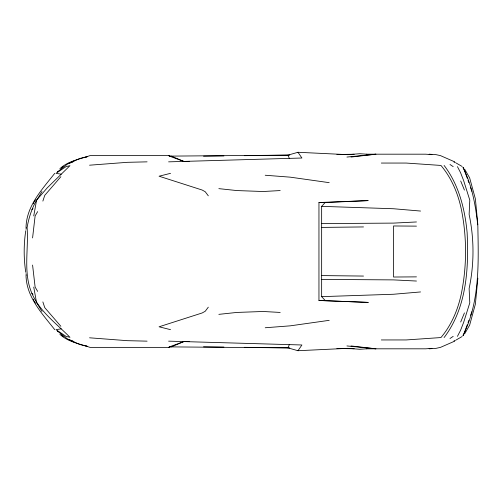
<?xml version="1.0" encoding="UTF-8"?>
<svg xmlns="http://www.w3.org/2000/svg" width="503" height="503" viewBox="0 0 503 503"><rect width="100%" height="100%" fill="white"/><g stroke="black" fill="none" stroke-linecap="round" stroke-linejoin="round"><path stroke-width="0.75" d="M477.85 278.216L475.392 304.057L469.651 325.114L464.703 333.728M32.582 237.938L35.116 215.925L37.65 211.618M26.03 227.57C26.37 205.985 42.17 189.335 54.739 173.334M33.745 215.925L36.581 200.131L47.276 187.808L69.974 165.676L66.063 166.631L55.965 173.334L61.259 174.17M36.581 200.131C31.733 208.619 28.734 217.962 27.093 227.57C28.772 249.394 22.937 272.488 31.865 293.299C39.636 311.483 56.455 323.555 69.974 337.324L66.063 336.369L55.965 329.666L61.259 328.83M42.862 201.087L44.767 195.346L60.876 176.685M467.249 324.768L463.376 335.639L462.867 335.639C480.114 301.819 478.491 262.786 477.844 225.973C475.681 205.834 472.21 185.563 462.867 167.361L463.376 167.361L467.249 178.232M468.029 322.593L468.802 320.417M470.613 315.337L471.902 311.715M460.691 322.008L464.439 312.916M33.292 203.834L33.896 202.432M59.901 334.325C68.031 341.99 79.713 343.744 89.955 347.372L168.436 347.372L171.284 346.894L287.911 347.85L289.407 344.505M457.434 336.369L460.528 330.383L463.615 322.486L469.789 302.869L469.123 288.508A179.244 179.244 0 0 0 469.123 214.492L469.789 200.131L463.615 180.514L460.528 172.617L457.434 166.631M36.455 200.609L42.001 191.517M287.911 347.85L297.977 350.723L301.907 344.983L168.606 341.153M34.198 201.728L35.556 199.892M208.305 307.176L205.218 311.275L202.137 312.979L159.061 326.793L170.548 329.666M444.067 337.557L445.01 336.356C466.784 306.673 468.827 268.068 467.124 232.675C464.935 209.418 459.057 185.726 445.01 166.644L444.067 165.443M61.599 168.008L63.152 166.317M325.171 300.473L321.65 296.644L321.65 206.356L325.171 202.527L368.165 200.609L318.952 202.527L318.952 300.473L368.165 302.391L318.952 300.473M31.865 209.701L32.991 208.619M59.901 168.675C68.031 161.01 79.713 159.256 89.955 155.628L168.436 155.628L171.284 156.106L287.911 155.15L297.977 152.277L347.881 154.666L359.834 153.711L366.454 154.188M449.984 338.513L453.197 336.369M456.032 340.041L462.125 336.532M74.255 160.891L67.886 163.764L57.43 171.9L58.838 171.322M171.284 346.894L183.721 341.631L189.203 341.606M454.699 341.147L440.49 347.372L436.095 348.334L429.097 348.812M169.379 346.894L183.721 341.631M72.979 161.903L67.886 163.764L79.763 158.495L87.528 156.584L84.617 157.646M453.976 340.908L455.36 340.43M168.436 347.372L169.913 346.894M170.548 173.334L159.061 176.207L202.137 190.021L205.218 191.725L208.305 195.824M329.201 320.336L290.244 325.837L265.219 327.755M351 157.062L375.948 154.188L346.932 157.062M218.855 314.356L236.812 312.438L263.126 311.483L280.196 312.438M89.559 165.198L127.278 162.324L147.083 161.847M420.552 291.947L393.522 294.255L321.65 296.644M431.951 348.334L425.714 348.812L366.316 348.812M366.454 348.812L359.834 349.289L347.881 348.334L297.977 350.723M280.196 190.562L263.126 191.517L236.812 190.562L218.855 188.644M416.465 221.961L393.522 223.106L321.65 223.584M168.606 161.847L301.907 158.017L297.977 152.277M289.759 155.106L244.288 155.672M336.897 154.484L354.175 154.251M203.533 156.181L223.91 155.93M321.65 227.413L363.506 226.935M416.465 276.87L393.522 277.027L393.522 225.973L416.465 226.13M366.316 154.188L425.714 154.188L431.951 154.666M381.318 163.054L406.198 163.054L440.949 165.443C451.757 178.244 458.29 194.101 461.565 210.424A199.395 185.934 -90 0 1 461.565 292.576C458.29 308.899 451.757 324.756 440.949 337.557L406.198 339.946L381.318 339.946M318.952 202.527L325.171 202.527M346.932 345.938L375.948 348.812L351 345.938M169.379 156.106L183.721 161.369L189.203 161.394M321.65 275.587L363.506 276.065M321.65 279.416L393.522 279.894L416.465 281.039M203.533 346.819L223.91 347.07M244.288 347.328L289.759 347.894M336.897 348.516L354.175 348.749M147.083 341.153L127.278 340.676L89.559 337.802M321.65 206.356L393.522 208.745L420.552 211.053M429.097 154.188L436.095 154.666L440.49 155.628L454.699 161.853M265.219 175.245L290.244 177.163L329.201 182.664M168.436 155.628L169.913 156.106M453.976 162.092L455.36 162.57M72.979 341.097L67.886 339.236L57.43 331.1L58.838 331.678M84.617 345.354L87.528 346.416L79.763 344.505L67.886 339.236L74.255 342.109M171.284 156.106L183.721 161.369M456.032 162.959L462.125 166.468M449.984 164.487L453.197 166.631M31.865 293.299L32.991 294.381M61.599 334.992L63.152 336.683M60.876 326.315L44.767 307.654L42.862 301.913M54.739 329.666C42.17 313.665 26.37 297.015 26.03 275.43M34.198 301.272L35.556 303.108M36.455 302.391L42.001 311.483M37.65 291.382L35.116 287.075L32.582 265.062M464.703 169.272L469.651 177.886L475.392 198.943L477.85 224.784M287.911 155.15L289.407 158.495M33.292 299.166L33.896 300.568M460.691 180.992L464.439 190.084M468.029 180.407L468.802 182.583M470.613 187.663L471.902 191.285M33.745 287.075L36.581 302.869M26.244 275.248A134.42 130.667 -90 0 1 25.993 273.751M25.76 272.261A134.42 130.667 -90 0 1 25.76 230.739M25.993 229.249A134.42 130.667 -90 0 1 26.244 227.752"/></g></svg>
